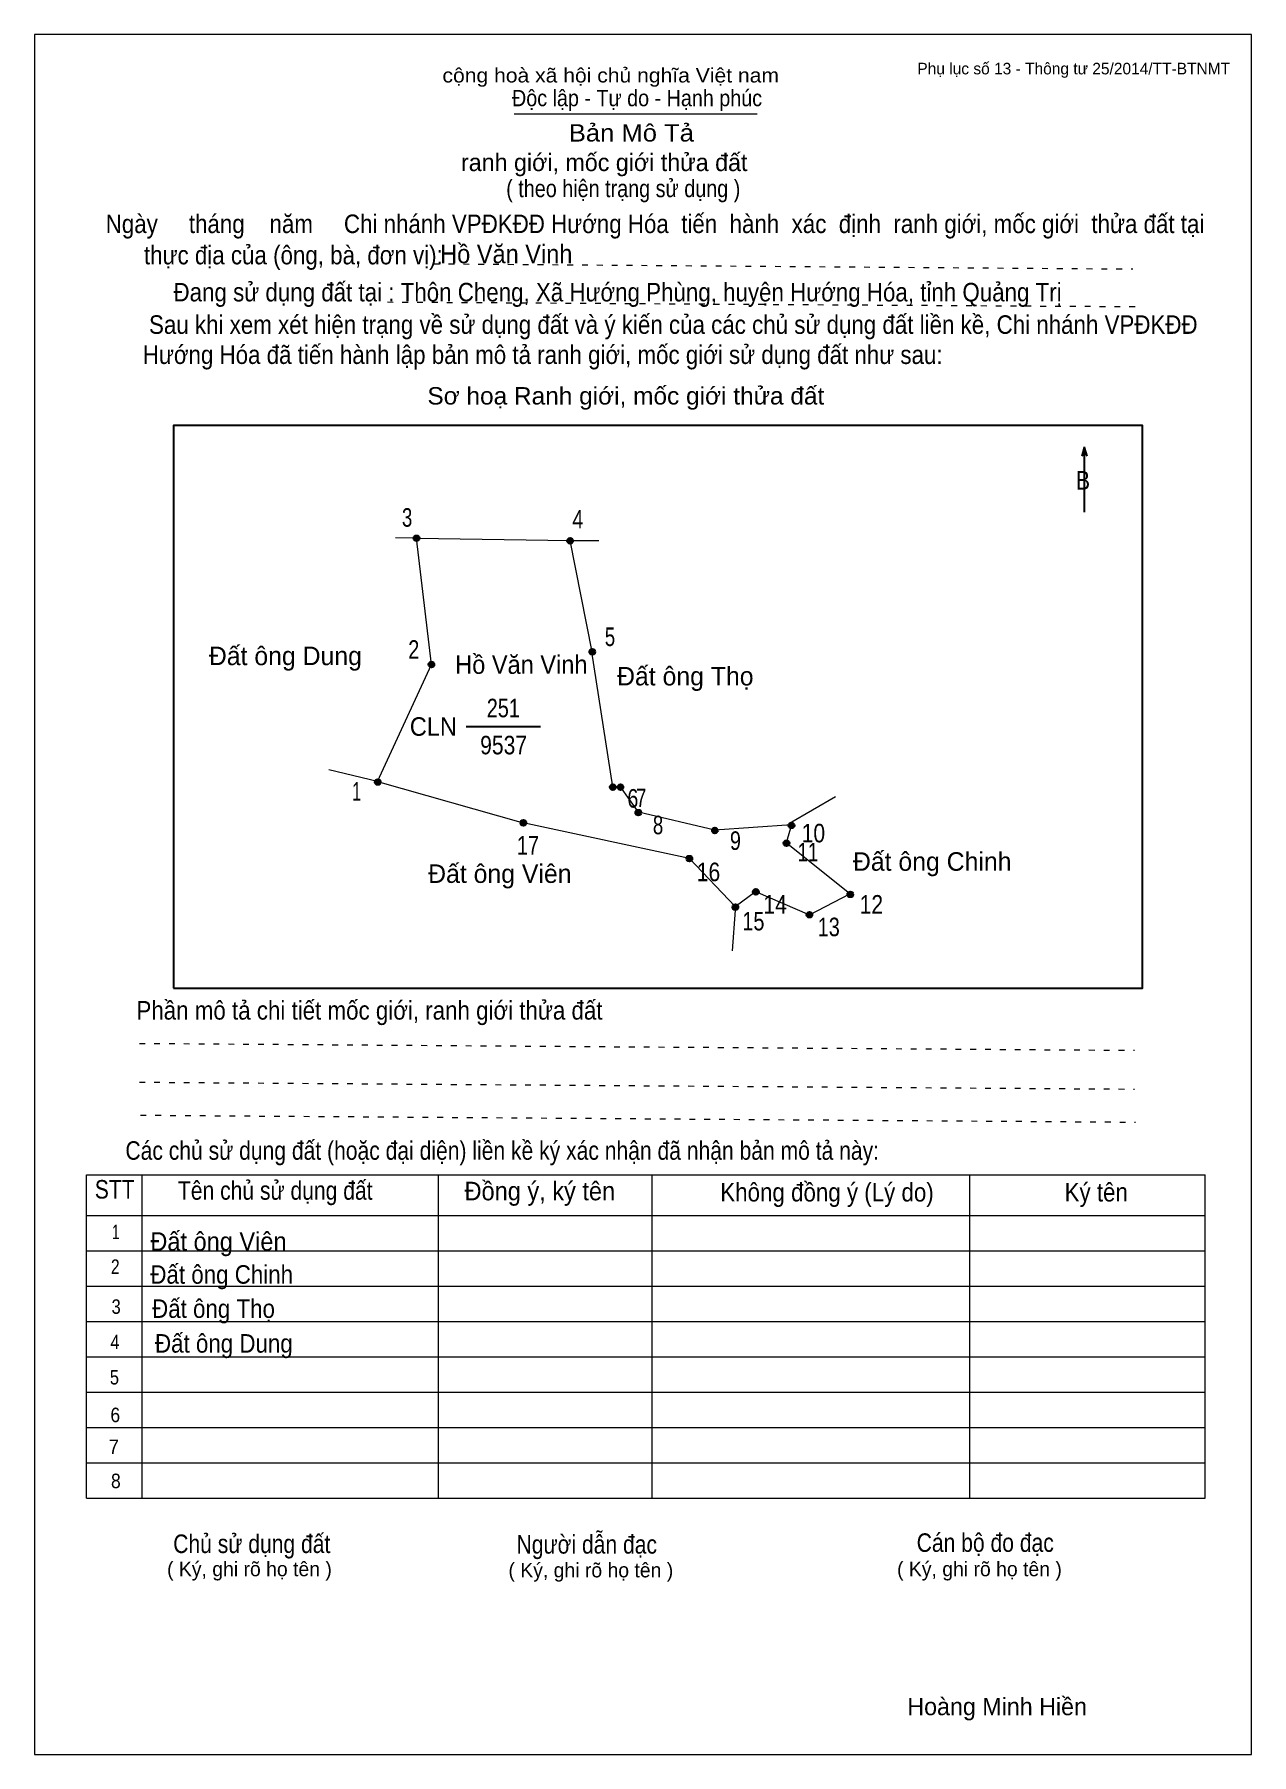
# Model space of a CAD drawing. Header units: centimetres. Extents: x 0 to 21, y 0 to 29.7.
import ezdxf
from ezdxf.enums import TextEntityAlignment as Align

# ---------------------------------------------------------------- set-up
doc = ezdxf.new("R2010")
doc.units = ezdxf.units.CM
doc.header["$LTSCALE"] = 0.13
doc.linetypes.add('DOTTED', pattern=[1.5, 0.3, -1.2])
for name, color, linetype, lineweight in [('1', 7, 'Continuous', 13), ('32', 7, 'Continuous', 25), ('33', 7, 'Continuous', 25), ('6', 7, 'Continuous', 13), ('62', 7, 'Continuous', 13)]:
    doc.layers.add(name, color=color, linetype=linetype, lineweight=lineweight)
doc.layers.add('34', color=7, linetype='Continuous')
doc.layers.add('63', color=7, linetype='Continuous')

msp = doc.modelspace()

# ---------------------------------------------------------------- hatches: boundary and pattern name
at = {"layer": '32'}
for points in [[(6.6424, 21.0002, 1), (6.5424, 21.0002, 1)], [(9.292, 20.9561, 1), (9.192, 20.9561, 1)], [(9.6754, 19.0395, 1), (9.5754, 19.0395, 1)], [(6.8989, 18.8192, 1), (6.7989, 18.8192, 1)], [(5.9735, 16.7919, 1), (5.8735, 16.7919, 1)], [(10.028, 16.7038, 1), (9.928, 16.7038, 1)], [(10.1602, 16.7038, 1), (10.0602, 16.7038, 1)], [(8.4855, 16.0868, 1), (8.3855, 16.0868, 1)], [(10.4687, 16.2631, 1), (10.3687, 16.2631, 1)], [(13.1129, 16.0427, 1), (13.0129, 16.0427, 1)], [(11.7908, 15.9546, 1), (11.6908, 15.9546, 1)], [(13.0248, 15.7342, 1), (12.9248, 15.7342, 1)], [(11.3501, 15.4698, 1), (11.2501, 15.4698, 1)], [(12.4959, 14.8969, 1), (12.3959, 14.8969, 1)], [(14.1265, 14.8528, 1), (14.0265, 14.8528, 1)], [(12.1434, 14.6324, 1), (12.0434, 14.6324, 1)], [(13.4214, 14.5002, 1), (13.3214, 14.5002, 1)]]:
    msp.add_hatch(color=256, dxfattribs=at).paths.add_polyline_path(points)

# ---------------------------------------------------------------- linework, layer by layer
at = {"layer": '1'}
for p, q in [((13.03, 16.08), (13.82, 16.54)), ((12.09, 14.58), (12.04, 13.88))]:
    msp.add_line(p, q, dxfattribs=at)
msp.add_lwpolyline([(21, 0), (21, 29.7), (0, 29.7), (0, 0)], close=True, dxfattribs=at)
at = {"layer": '32'}
for centre in [(6.5924, 21.0002), (9.242, 20.9561), (9.6254, 19.0395), (6.8489, 18.8192), (5.9235, 16.7919), (9.978, 16.7038), (10.1102, 16.7038), (8.4355, 16.0868), (10.4187, 16.2631), (13.0629, 16.0427), (11.7408, 15.9546), (12.9748, 15.7342), (11.3001, 15.4698), (12.4459, 14.8969), (14.0765, 14.8528), (12.0934, 14.6324), (13.3714, 14.5002)]:
    msp.add_circle(centre, 0.05, dxfattribs=at)
at = {"layer": '33'}
msp.add_line((7.45, 17.75), (8.73, 17.75), dxfattribs=at)
at = {"layer": '6'}
for p, q in [((6.59, 21), (9.24, 20.96)), ((9.24, 20.96), (9.74, 20.96)), ((9.24, 20.96), (9.62, 19.04)), ((5.92, 16.8), (5.08, 17)), ((5.92, 16.8), (8.43, 16.09)), ((13.06, 16.05), (12.97, 15.74))]:
    msp.add_line(p, q, dxfattribs=at)
for points in [[(5.92, 16.8), (6.85, 18.82), (6.59, 21), (6.23, 21.01)], [(13.06, 16.05), (11.74, 15.96), (10.42, 16.27), (10.11, 16.71), (9.98, 16.71), (9.62, 19.04)], [(12.09, 14.64), (11.3, 15.47), (8.43, 16.09)], [(12.09, 14.64), (12.44, 14.9), (13.37, 14.5), (14.07, 14.86), (12.97, 15.74)]]:
    msp.add_lwpolyline(points, dxfattribs=at)
at = {"layer": '62'}
for p, q in [((8.28, 28.33), (12.47, 28.33)), ((0.9, 10.01), (20.2, 10.01)), ((0.9, 4.43), (0.9, 10.01)), ((1.86, 4.43), (1.86, 10.01)), ((6.97, 4.43), (6.97, 9.99)), ((10.66, 4.43), (10.66, 9.99)), ((16.14, 4.43), (16.14, 10.01)), ((20.2, 4.43), (20.2, 10.01)), ((0.9, 9.31), (20.2, 9.31)), ((0.9, 8.7), (20.2, 8.7)), ((0.9, 8.09), (20.2, 8.09)), ((0.9, 7.48), (20.2, 7.48)), ((0.9, 6.87), (20.2, 6.87)), ((0.9, 6.26), (20.2, 6.26)), ((0.9, 5.65), (20.2, 5.65)), ((0.9, 5.04), (20.2, 5.04)), ((0.9, 4.43), (20.2, 4.43))]:
    msp.add_line(p, q, dxfattribs=at)
at = {"layer": '62', "linetype": 'DOTTED'}
for p, q in [((6.89, 25.74), (18.95, 25.65)), ((6.09, 25.08), (19.04, 25)), ((1.81, 12.28), (18.98, 12.16)), ((1.81, 11.61), (18.98, 11.49)), ((1.83, 11.04), (19, 10.92))]:
    msp.add_line(p, q, dxfattribs=at)
at = {"layer": '62', "lineweight": 25}
for p, q in [((18.11, 22.58), (18.11, 21.45)), ((18.11, 22.57), (18.07, 22.42)), ((18.11, 22.57), (18.16, 22.42))]:
    msp.add_line(p, q, dxfattribs=at)
msp.add_lwpolyline([(2.4, 13.23), (19.12, 13.23), (19.12, 22.95), (2.4, 22.95)], close=True, dxfattribs=at)

# ---------------------------------------------------------------- texts
at = {"layer": '32'}
for s, width, p in [('3', 0.75, (6.43, 21.2)), ('4', 0.8, (9.375, 21.17)), ('5', 0.75, (9.93, 19.14)), ('2', 0.8, (6.545, 18.92)), ('1', 0.65, (5.56, 16.47)), ('6', 0.8, (10.325, 16.35)), ('7', 0.75, (10.47, 16.36)), ('8', 0.75, (10.76, 15.89)), ('10', 0.85, (13.44, 15.75)), ('17', 0.8, (8.515, 15.54)), ('9', 0.8, (12.095, 15.62)), ('11', 0.75, (13.345, 15.42)), ('16', 0.85, (11.63, 15.08)), ('14', 0.85, (12.78, 14.52)), ('12', 0.85, (14.44, 14.52)), ('15', 0.8, (12.405, 14.23)), ('13', 0.8, (13.705, 14.13))]:
    msp.add_text(s, height=0.32, dxfattribs=dict(at, width=width)).set_placement(p, align=Align.CENTER)
at = {"layer": '33'}
for s, p in [('Đất ông Dung', (4.33, 18.81)), ('Đất ông Thọ', (11.23, 18.46)), ('Đất ông Thọ', (11.23, 18.46)), ('Đất ông Chinh', (15.49, 15.26)), ('Đất ông Viên', (8.03, 15.05))]:
    msp.add_text(s, height=0.32, dxfattribs=at).set_placement(p, align=Align.CENTER)
for s, width, p in [('251', 0.8, (8.09, 17.91)), ('9537', 0.85, (8.095, 17.27))]:
    msp.add_text(s, height=0.32, dxfattribs=dict(at, width=width)).set_placement(p, align=Align.CENTER)
at = {"layer": '33', "width": 0.95}
msp.add_text('CLN', height=0.32, dxfattribs=at).set_placement((7.29, 17.59), align=Align.RIGHT)
at = {"layer": '34'}
for s, width, p in [('Hồ Văn Vinh', 0.95, (7, 25.75)), ('Hồ Văn Vinh', 0.95, (7.26, 18.66)), ('Đất ông Viên', 0.95, (2, 8.7)), ('Đất ông Chinh', 0.9, (2, 8.13)), ('Đất ông Thọ', 0.9, (2.03, 7.54)), ('Đất ông Dung', 0.9, (2.08, 6.94))]:
    msp.add_text(s, height=0.32, dxfattribs=dict(at, width=width)).set_placement(p)
at = {"layer": '62'}
for s, height, width, p in [('cộng hoà xã hội chủ nghĩa Việt nam', 0.2474, 1.1, (7.04, 28.87)), ('Độc lập - Tự do - Hạnh phúc', 0.2828, 0.9, (8.24, 28.46)), ('Bản Mô Tả', 0.3, 1.1, (9.22, 27.85)), ('( theo hiện trạng sử dụng )', 0.3, 0.85, (8.14, 26.89)), ('Ngày     tháng    năm     Chi nhánh VPĐKĐĐ Hướng Hóa  tiến  hành  xác  định  ranh giới, mốc giới  thửa đất tại ', 0.32, 0.9, (1.23, 26.27)), ('thực địa của (ông, bà, đơn vị): ', 0.32, 0.9, (1.89, 25.73)), ('Đang sử dụng đất tại : Thôn Cheng, Xã Hướng Phùng, huyện Hướng Hóa, tỉnh Quảng Trị', 0.32, 0.9, (2.4, 25.09)), (' Sau khi xem xét hiện trạng về sử dụng đất và ý kiến của các chủ sử dụng đất liền kề, Chi nhánh VPĐKĐĐ ', 0.32, 0.9, (1.87, 24.53)), ('Hướng Hóa đã tiến hành lập bản mô tả ranh giới, mốc giới sử dụng đất như sau:', 0.32, 0.9, (1.87, 24.01)), ('Sơ hoạ Ranh giới, mốc giới thửa đất', 0.3, 1.05, (6.78, 23.31)), ('B', 0.32, 0.85, (17.97, 21.84)), ('Phần mô tả chi tiết mốc giới, ranh giới thửa đất ', 0.32, 0.9, (1.76, 12.69)), ('Các chủ sử dụng đất (hoặc đại diện) liền kề ký xác nhận đã nhận bản mô tả này:', 0.32, 0.85, (1.57, 10.27))]:
    msp.add_text(s, height=height, dxfattribs=dict(at, width=width)).set_placement(p)
msp.add_text('ranh giới, mốc giới thửa đất', height=0.3, dxfattribs=at).set_placement((7.36, 27.34))
for s, height, width, p in [('STT', 0.32, 0.85, (1.385, 9.6)), ('Tên chủ sử dụng đất', 0.32, 0.85, (4.155, 9.58)), ('Đồng ý, ký tên', 0.32, 0.95, (8.72, 9.57)), ('Không đồng ý (Lý do)', 0.32, 0.9, (13.675, 9.55)), ('Ký tên', 0.32, 0.9, (18.32, 9.55)), ('1', 0.25, 0.7, (1.405, 8.9)), ('2', 0.25, 0.8, (1.395, 8.3)), ('3', 0.25, 0.85, (1.41, 7.61)), ('4', 0.25, 0.85, (1.39, 7)), ('5', 0.25, 0.85, (1.38, 6.39)), ('6', 0.25, 0.9, (1.395, 5.74)), ('7', 0.25, 0.95, (1.37, 5.19)), ('8', 0.25, 0.9, (1.405, 4.6)), ('Người dẫn đạc', 0.32, 0.85, (9.53, 3.47)), ('Chủ sử dụng đất', 0.32, 0.85, (3.75, 3.48)), ('Cán bộ đo đạc', 0.32, 0.85, (16.405, 3.5))]:
    msp.add_text(s, height=height, dxfattribs=dict(at, width=width)).set_placement(p, align=Align.CENTER)
for p in [(3.71, 3.08), (9.6, 3.06), (16.305, 3.08)]:
    msp.add_text('( Ký, ghi rõ họ tên )', height=0.25, dxfattribs=at).set_placement(p, align=Align.CENTER)
at = {"layer": '63'}
msp.add_text('Phụ lục số 13 - Thông tư 25/2014/TT-BTNMT', height=0.2, dxfattribs=at).set_placement((20.63, 29.01), align=Align.RIGHT)
msp.add_text('Hoàng Minh Hiền', height=0.3, dxfattribs=at).set_placement((16.61, 0.68), align=Align.CENTER)

doc.saveas('drawing.dxf')
